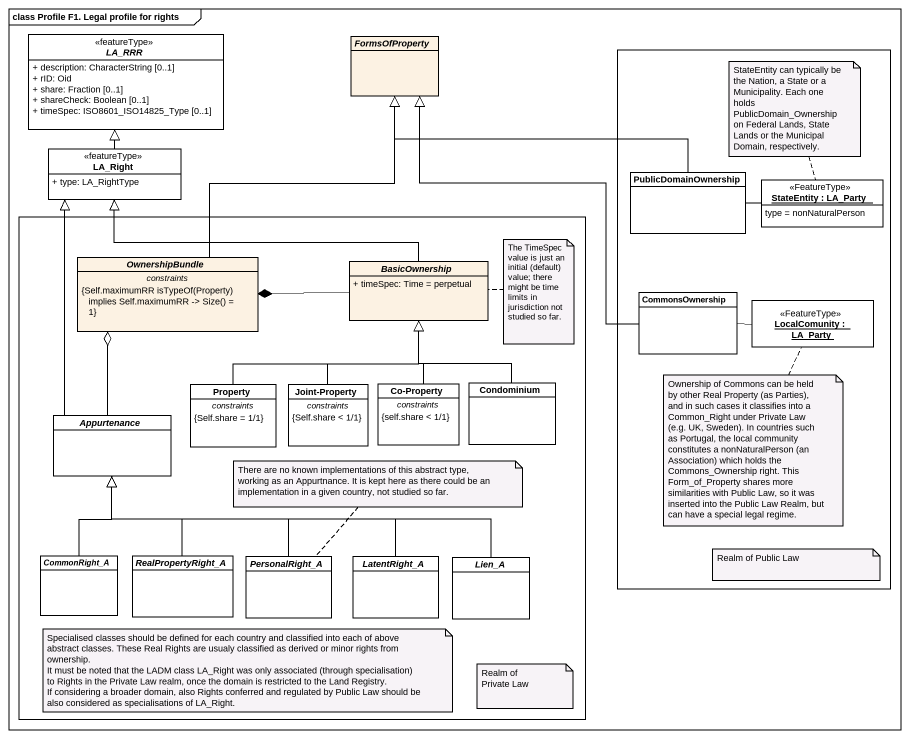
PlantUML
@startuml
mainframe class Profile F1. Legal profile for rights
hide circle
hide empty members
skinparam classAttributeIconSize 0
abstract class LA_RRR <<featureType>> #FFFFFF {
  + description: CharacterString [0..1]
  + rID: Oid
  + share: Fraction [0..1]
  + shareCheck: Boolean [0..1]
  + timeSpec: ISO8601_ISO14825_Type [0..1]
}
abstract class FormsOfProperty #FCF2E3
rectangle " " as rectangle1 #FFFFFF {
  class PublicDomainOwnership #FFFFFF
  object "StateEntity : LA_Party" as StateEntity <<FeatureType>> #FFFFFF {
    type = nonNaturalPerson
  }
  class CommonsOwnership #FFFFFF
  object "LocalComunity : LA_Party" as LocalComunity <<FeatureType>> #FFFFFF
}
class LA_Right <<featureType>> #FFFFFF {
  + type: LA_RightType
}
rectangle " " as rectangle2 #FFFFFF {
  abstract class OwnershipBundle #FCF2E3 {
    -- constraints --
    {field} {Self.maximumRR isTypeOf(Property) implies Self.maximumRR -> Size() = 1}
  }
  abstract class BasicOwnership #FCF2E3 {
    + timeSpec: Time = perpetual
  }
  class Property #FFFFFF {
    -- constraints --
    {Self.share = 1/1}
  }
  class "Joint-Property" as Joint_Property #FFFFFF {
    -- constraints --
    {Self.share < 1/1}
  }
  class "Co-Property" as Co_Property #FFFFFF {
    -- constraints --
    {self.share < 1/1}
  }
  class Condominium #FFFFFF
  abstract class Appurtenance #FFFFFF
  abstract class CommonRight_A #FFFFFF
  abstract class RealPropertyRight_A #FFFFFF
  abstract class PersonalRight_A #FFFFFF
  abstract class LatentRight_A #FFFFFF
  abstract class Lien_A #FFFFFF
}
LA_Right -up-|> LA_RRR
PublicDomainOwnership -left-|> FormsOfProperty
StateEntity -left- PublicDomainOwnership
OwnershipBundle -up-|> FormsOfProperty
BasicOwnership -left-|> LA_Right
BasicOwnership -left-* OwnershipBundle
CommonsOwnership -up-|> FormsOfProperty
LocalComunity -left- CommonsOwnership
Property -up-|> BasicOwnership
Joint_Property -up-|> BasicOwnership
Co_Property -up-|> BasicOwnership
Condominium -up-|> BasicOwnership
Appurtenance -up-|> LA_Right
Appurtenance -up-o OwnershipBundle
CommonRight_A -up-|> Appurtenance
RealPropertyRight_A -up-|> Appurtenance
PersonalRight_A -up-|> Appurtenance
LatentRight_A -left-|> Appurtenance
Lien_A -left-|> Appurtenance
note top of StateEntity : StateEntity can typically be the Nation, a State or a Municipality. Each one holds PublicDomain_Ownership on Federal Lands, State Lands or the Municipal Domain, respectively.
note right of BasicOwnership : The TimeSpec value is just an initial (default) value; there might be time limits in jurisdiction not studied so far.
note bottom of LocalComunity : Ownership of Commons can be held by other Real Property (as Parties), and in such cases it classifies into a Common_Right under Private Law (e.g. UK, Sweden). In countries such as Portugal, the local community constitutes a nonNaturalPerson (an Association) which holds the Commons_Ownership right. This Form_of_Property shares more similarities with Public Law, so it was inserted into the Public Law Realm, but can have a special legal regime.
note top of PersonalRight_A : There are no known implementations of this abstract type, working as an Appurtnance. It is kept here as there could be an implementation in a given country, not studied so far.
note as N5
  Realm of Public Law
end note
note as N6
  Specialised classes should be defined for each country and classified into each of above abstract classes. These Real Rights are usualy classified as derived or minor rights from ownership.
  It must be noted that the LADM class LA_Right was only associated (through specialisation) to Rights in the Private Law realm, once the domain is restricted to the Land Registry.
  If considering a broader domain, also Rights conferred and regulated by Public Law should be also considered as specialisations of LA_Right.
end note
note as N7
  Realm of
  Private Law
end note
@enduml
